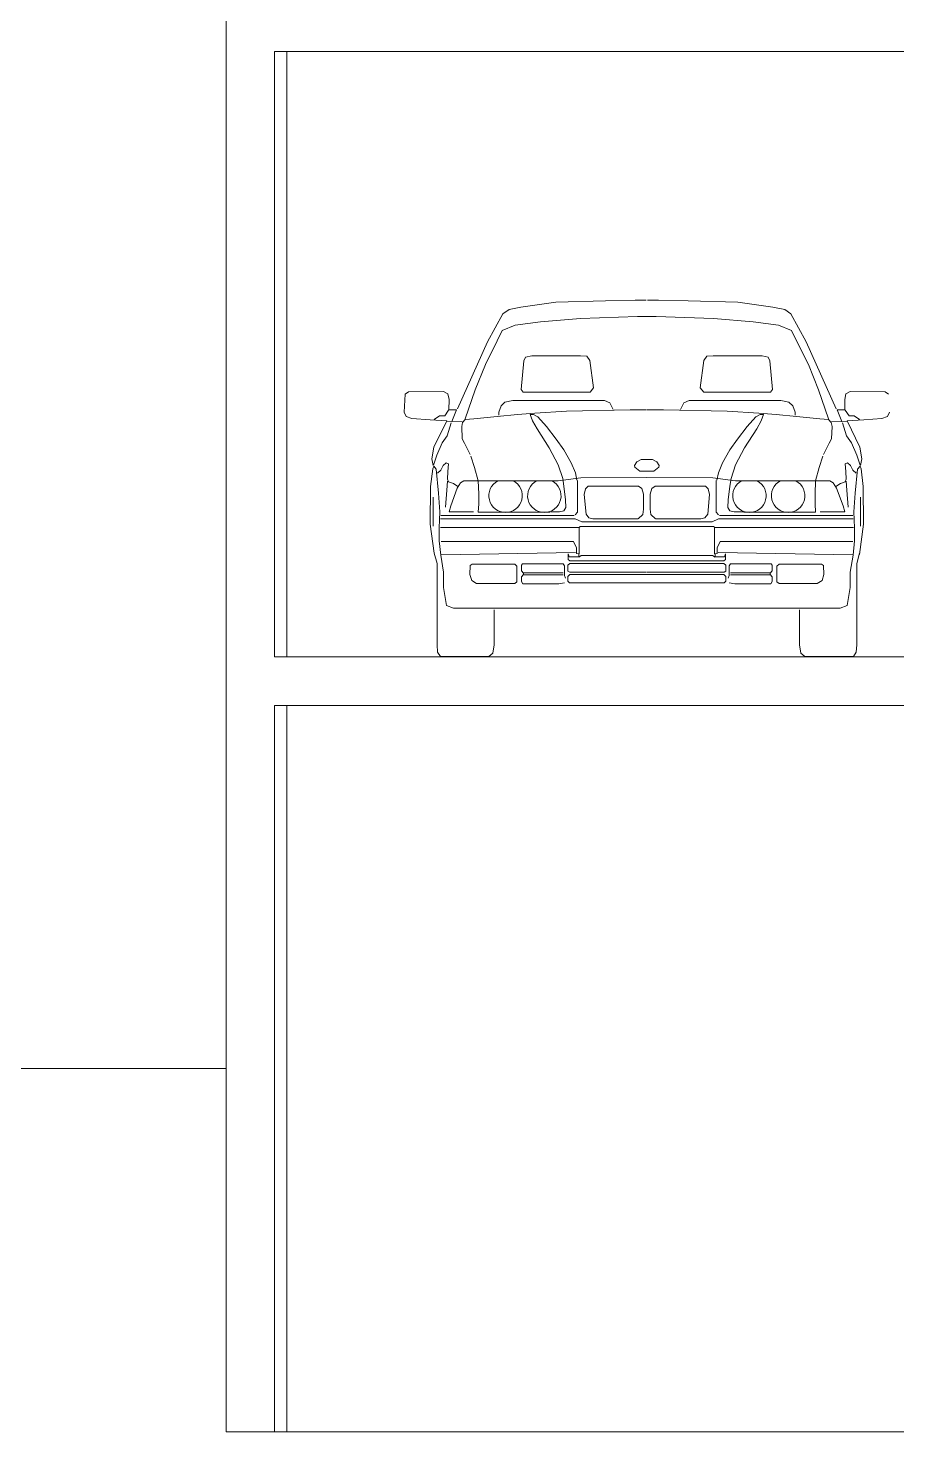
# Model space of a CAD drawing. Header units: metres. Extents: x -2 to 3328848, y -2 to 2725060.
# Drawn here: x 1663724.7 to 1663760.6, y 1363018.7 to 1363076.7 of the extents above; entities that cross this region are included whole.
import ezdxf

# ---------------------------------------------------------------- set-up
doc = ezdxf.new("R2010")
doc.units = ezdxf.units.M
doc.linetypes.add('0', pattern=[0])
doc.layers.get('0').update_dxf_attribs({"color": 253, "lineweight": 0})
doc.layers.add('CORTE123', color=253, linetype='Continuous', lineweight=0)
doc.layers.add('DIEN HOA', color=253, linetype='Continuous', lineweight=0)

msp = doc.modelspace()

# ---------------------------------------------------------------- linework, layer by layer
for p, q in [((1663732.859, 1363185.749), (1663732.859, 1363018.749)), ((1663767.872, 1363075.749), (1663734.859, 1363075.749)), ((1663734.859, 1363075.749), (1663734.859, 1363050.749)), ((1663735.359, 1363075.749), (1663735.359, 1363050.749)), ((1663767.872, 1363050.749), (1663734.859, 1363050.749)), ((1663856.859, 1363048.749), (1663734.859, 1363048.749)), ((1663734.859, 1363048.749), (1663734.859, 1363018.749)), ((1663735.359, 1363048.749), (1663735.359, 1363018.749)), ((1663952.859, 1363018.749), (1663732.859, 1363018.749)), ((1663952.859, 1363018.749), (1663732.859, 1363018.749))]:
    msp.add_line(p, q)
at = {"linetype": 'Continuous'}
msp.add_line((1663732.859, 1363018.749), (1663952.859, 1363018.749), dxfattribs=at)
at = {"layer": 'CORTE123', "linetype": '0', "ltscale": 0.004}
msp.add_line((1663732.859, 1363033.749), (1663686.797, 1363033.749), dxfattribs=at)
at = {"layer": 'DIEN HOA'}
for p, q in [((1663744.289, 1363064.918), (1663744.544, 1363065.092)), ((1663744.544, 1363065.092), (1663745.032, 1363065.196)), ((1663745.032, 1363065.196), (1663746.483, 1363065.393)), ((1663746.483, 1363065.393), (1663748.537, 1363065.451)), ((1663748.537, 1363065.451), (1663749.756, 1363065.475)), ((1663749.756, 1363065.475), (1663750.209, 1363065.475)), ((1663750.722, 1363065.475), (1663750.27, 1363065.475)), ((1663751.941, 1363065.451), (1663750.722, 1363065.475)), ((1663753.996, 1363065.393), (1663751.941, 1363065.451)), ((1663755.446, 1363065.196), (1663753.996, 1363065.393)), ((1663755.934, 1363065.092), (1663755.446, 1363065.196)), ((1663756.189, 1363064.918), (1663755.934, 1363065.092)), ((1663743.662, 1363063.754), (1663744.289, 1363064.918)), ((1663744.8, 1363064.454), (1663745.844, 1363064.582)), ((1663745.844, 1363064.582), (1663747.492, 1363064.721)), ((1663747.492, 1363064.721), (1663749.849, 1363064.802)), ((1663749.849, 1363064.802), (1663750.232, 1363064.802)), ((1663750.629, 1363064.802), (1663750.246, 1363064.802)), ((1663752.986, 1363064.721), (1663750.629, 1363064.802)), ((1663754.634, 1363064.582), (1663752.986, 1363064.721)), ((1663755.679, 1363064.454), (1663754.634, 1363064.582)), ((1663756.816, 1363063.754), (1663756.189, 1363064.918)), ((1663744.057, 1363063.801), (1663744.266, 1363064.222)), ((1663744.266, 1363064.222), (1663744.8, 1363064.454)), ((1663756.212, 1363064.222), (1663755.679, 1363064.454)), ((1663756.421, 1363063.801), (1663756.212, 1363064.222)), ((1663742.42, 1363060.99), (1663743.662, 1363063.754)), ((1663743.566, 1363062.825), (1663744.057, 1363063.801)), ((1663756.913, 1363062.825), (1663756.421, 1363063.801)), ((1663758.058, 1363060.99), (1663756.816, 1363063.754)), ((1663743.151, 1363061.778), (1663743.566, 1363062.825)), ((1663745.046, 1363061.791), (1663745.158, 1363062.978)), ((1663745.158, 1363062.978), (1663745.223, 1363063.132)), ((1663745.223, 1363063.132), (1663745.481, 1363063.188)), ((1663745.481, 1363063.188), (1663747.497, 1363063.188)), ((1663747.497, 1363063.188), (1663747.764, 1363063.164)), ((1663747.764, 1363063.164), (1663747.885, 1363062.994)), ((1663747.885, 1363062.994), (1663748.03, 1363061.864)), ((1663752.594, 1363062.994), (1663752.448, 1363061.864)), ((1663752.715, 1363063.164), (1663752.594, 1363062.994)), ((1663752.981, 1363063.188), (1663752.715, 1363063.164)), ((1663754.997, 1363063.188), (1663752.981, 1363063.188)), ((1663755.255, 1363063.132), (1663754.997, 1363063.188)), ((1663755.32, 1363062.978), (1663755.255, 1363063.132)), ((1663755.433, 1363061.791), (1663755.32, 1363062.978)), ((1663757.327, 1363061.778), (1663756.913, 1363062.825)), ((1663740.213, 1363060.853), (1663740.251, 1363061.599)), ((1663740.251, 1363061.599), (1663740.392, 1363061.696)), ((1663740.392, 1363061.696), (1663741.841, 1363061.704)), ((1663741.841, 1363061.704), (1663742.013, 1363061.614)), ((1663742.013, 1363061.614), (1663742.066, 1363061.375)), ((1663742.734, 1363060.584), (1663743.151, 1363061.778)), ((1663745.134, 1363061.679), (1663745.046, 1363061.791)), ((1663747.893, 1363061.679), (1663745.134, 1363061.679)), ((1663748.03, 1363061.864), (1663747.893, 1363061.679)), ((1663752.448, 1363061.864), (1663752.586, 1363061.679)), ((1663752.586, 1363061.679), (1663755.344, 1363061.679)), ((1663755.344, 1363061.679), (1663755.433, 1363061.791)), ((1663757.745, 1363060.584), (1663757.327, 1363061.778)), ((1663758.465, 1363061.614), (1663758.413, 1363061.375)), ((1663758.637, 1363061.704), (1663758.465, 1363061.614)), ((1663760.086, 1363061.696), (1663758.637, 1363061.704)), ((1663760.228, 1363061.599), (1663760.086, 1363061.696)), ((1663742.066, 1363061.375), (1663742.058, 1363060.95)), ((1663744.215, 1363061.114), (1663744.118, 1363060.856)), ((1663744.376, 1363061.267), (1663744.215, 1363061.114)), ((1663744.707, 1363061.34), (1663744.376, 1363061.267)), ((1663748.489, 1363061.34), (1663744.707, 1363061.34)), ((1663748.715, 1363061.235), (1663748.489, 1363061.34)), ((1663748.852, 1363060.961), (1663748.715, 1363061.235)), ((1663751.626, 1363060.961), (1663751.763, 1363061.235)), ((1663751.763, 1363061.235), (1663751.989, 1363061.34)), ((1663751.989, 1363061.34), (1663755.771, 1363061.34)), ((1663755.771, 1363061.34), (1663756.102, 1363061.267)), ((1663756.102, 1363061.267), (1663756.263, 1363061.114)), ((1663756.263, 1363061.114), (1663756.36, 1363060.856)), ((1663758.413, 1363061.375), (1663758.42, 1363060.95)), ((1663740.295, 1363060.681), (1663740.213, 1363060.853)), ((1663740.527, 1363060.599), (1663740.295, 1363060.681)), ((1663741.281, 1363060.539), (1663740.527, 1363060.599)), ((1663741.97, 1363060.494), (1663741.281, 1363060.539)), ((1663741.441, 1363059.415), (1663741.97, 1363060.494)), ((1663741.453, 1363060.547), (1663741.67, 1363060.711)), ((1663741.67, 1363060.711), (1663741.886, 1363060.711)), ((1663741.886, 1363060.711), (1663742.043, 1363060.935)), ((1663742.185, 1363060.472), (1663741.985, 1363060.487)), ((1663742.159, 1363060.42), (1663741.987, 1363059.878)), ((1663742.058, 1363060.95), (1663742.379, 1363060.95)), ((1663742.379, 1363060.95), (1663742.185, 1363060.472)), ((1663742.207, 1363060.465), (1663742.611, 1363060.457)), ((1663742.591, 1363060.259), (1663742.623, 1363060.43)), ((1663742.623, 1363060.43), (1663742.737, 1363060.56)), ((1663742.737, 1363060.56), (1663743.095, 1363060.584)), ((1663743.095, 1363060.584), (1663744.055, 1363060.682)), ((1663744.055, 1363060.682), (1663744.901, 1363060.755)), ((1663744.118, 1363060.856), (1663744.118, 1363060.727)), ((1663744.901, 1363060.755), (1663745.617, 1363060.82)), ((1663745.422, 1363060.755), (1663745.552, 1363060.763)), ((1663745.511, 1363060.503), (1663745.422, 1363060.755)), ((1663745.702, 1363060.166), (1663745.511, 1363060.503)), ((1663745.552, 1363060.763), (1663745.731, 1363060.657)), ((1663745.617, 1363060.82), (1663746.919, 1363060.901)), ((1663745.731, 1363060.657), (1663746.089, 1363060.27)), ((1663746.919, 1363060.901), (1663749.549, 1363060.958)), ((1663749.549, 1363060.958), (1663750.224, 1363060.958)), ((1663750.929, 1363060.958), (1663750.254, 1363060.958)), ((1663753.56, 1363060.901), (1663750.929, 1363060.958)), ((1663754.861, 1363060.82), (1663753.56, 1363060.901)), ((1663754.747, 1363060.657), (1663754.389, 1363060.27)), ((1663754.926, 1363060.763), (1663754.747, 1363060.657)), ((1663754.776, 1363060.166), (1663754.967, 1363060.503)), ((1663755.577, 1363060.755), (1663754.861, 1363060.82)), ((1663755.056, 1363060.755), (1663754.926, 1363060.763)), ((1663754.967, 1363060.503), (1663755.056, 1363060.755)), ((1663756.423, 1363060.682), (1663755.577, 1363060.755)), ((1663756.36, 1363060.856), (1663756.36, 1363060.727)), ((1663757.383, 1363060.584), (1663756.423, 1363060.682)), ((1663757.741, 1363060.56), (1663757.383, 1363060.584)), ((1663757.855, 1363060.43), (1663757.741, 1363060.56)), ((1663757.888, 1363060.259), (1663757.855, 1363060.43)), ((1663758.271, 1363060.465), (1663757.867, 1363060.457)), ((1663758.099, 1363060.95), (1663758.293, 1363060.472)), ((1663758.42, 1363060.95), (1663758.099, 1363060.95)), ((1663758.293, 1363060.472), (1663758.494, 1363060.487)), ((1663758.319, 1363060.42), (1663758.491, 1363059.878)), ((1663758.592, 1363060.711), (1663758.435, 1363060.935)), ((1663758.508, 1363060.494), (1663759.197, 1363060.539)), ((1663759.037, 1363059.415), (1663758.508, 1363060.494)), ((1663758.808, 1363060.711), (1663758.592, 1363060.711)), ((1663759.025, 1363060.547), (1663758.808, 1363060.711)), ((1663759.197, 1363060.539), (1663759.951, 1363060.599)), ((1663759.951, 1363060.599), (1663760.183, 1363060.681)), ((1663760.183, 1363060.681), (1663760.265, 1363060.853)), ((1663741.987, 1363059.878), (1663741.789, 1363059.595)), ((1663742.607, 1363059.754), (1663742.591, 1363060.259)), ((1663746.201, 1363059.379), (1663745.702, 1363060.166)), ((1663746.089, 1363060.27), (1663746.496, 1363059.738)), ((1663754.389, 1363060.27), (1663753.983, 1363059.738)), ((1663754.277, 1363059.379), (1663754.776, 1363060.166)), ((1663757.871, 1363059.754), (1663757.888, 1363060.259)), ((1663758.491, 1363059.878), (1663758.689, 1363059.595)), ((1663741.356, 1363058.93), (1663741.441, 1363059.415)), ((1663741.789, 1363059.595), (1663741.565, 1363059.087)), ((1663742.704, 1363059.575), (1663742.607, 1363059.754)), ((1663742.94, 1363059.103), (1663742.704, 1363059.575)), ((1663746.575, 1363058.685), (1663746.201, 1363059.379)), ((1663746.496, 1363059.738), (1663746.805, 1363059.299)), ((1663746.805, 1363059.299), (1663747.114, 1363058.762)), ((1663753.673, 1363059.299), (1663753.364, 1363058.762)), ((1663753.983, 1363059.738), (1663753.673, 1363059.299)), ((1663753.903, 1363058.685), (1663754.277, 1363059.379)), ((1663757.538, 1363059.103), (1663757.774, 1363059.575)), ((1663757.774, 1363059.575), (1663757.871, 1363059.754)), ((1663758.689, 1363059.595), (1663758.913, 1363059.087)), ((1663759.122, 1363058.93), (1663759.037, 1363059.415)), ((1663741.416, 1363058.654), (1663741.356, 1363058.93)), ((1663741.565, 1363059.087), (1663741.423, 1363058.669)), ((1663741.947, 1363058.771), (1663741.827, 1363058.66)), ((1663742.05, 1363058.728), (1663741.947, 1363058.771)), ((1663742.015, 1363058.403), (1663742.05, 1363058.728)), ((1663742.968, 1363059.043), (1663743.125, 1363058.578)), ((1663746.762, 1363058.124), (1663746.575, 1363058.685)), ((1663747.114, 1363058.762), (1663747.285, 1363058.355)), ((1663749.823, 1363058.809), (1663749.734, 1363058.651)), ((1663750.001, 1363058.898), (1663749.823, 1363058.809)), ((1663750.238, 1363058.898), (1663750.001, 1363058.898)), ((1663750.24, 1363058.898), (1663750.477, 1363058.898)), ((1663750.477, 1363058.898), (1663750.655, 1363058.809)), ((1663750.655, 1363058.809), (1663750.744, 1363058.651)), ((1663753.364, 1363058.762), (1663753.193, 1363058.355)), ((1663753.716, 1363058.124), (1663753.903, 1363058.685)), ((1663757.511, 1363059.043), (1663757.353, 1363058.578)), ((1663758.429, 1363058.728), (1663758.531, 1363058.771)), ((1663758.463, 1363058.403), (1663758.429, 1363058.728)), ((1663758.531, 1363058.771), (1663758.651, 1363058.66)), ((1663758.913, 1363059.087), (1663759.055, 1363058.669)), ((1663759.062, 1363058.654), (1663759.122, 1363058.93)), ((1663741.392, 1363058.521), (1663741.303, 1363057.787)), ((1663741.432, 1363058.631), (1663741.392, 1363058.521)), ((1663741.541, 1363058.502), (1663741.432, 1363058.631)), ((1663741.63, 1363057.509), (1663741.541, 1363058.502)), ((1663741.733, 1363058.463), (1663741.587, 1363058.335)), ((1663741.827, 1363058.66), (1663741.733, 1363058.463)), ((1663742.007, 1363058.095), (1663742.015, 1363058.403)), ((1663742.041, 1363057.984), (1663742.007, 1363058.095)), ((1663743.125, 1363058.578), (1663743.276, 1363058.015)), ((1663747.509, 1363058.138), (1663746.579, 1363058.018)), ((1663746.807, 1363057.803), (1663746.762, 1363058.124)), ((1663747.285, 1363058.355), (1663747.35, 1363058.055)), ((1663750.239, 1363058.162), (1663747.509, 1363058.138)), ((1663749.734, 1363058.651), (1663749.744, 1363058.592)), ((1663749.744, 1363058.592), (1663749.951, 1363058.424)), ((1663749.951, 1363058.424), (1663750.239, 1363058.424)), ((1663750.527, 1363058.424), (1663750.239, 1363058.424)), ((1663750.239, 1363058.162), (1663752.969, 1363058.138)), ((1663750.734, 1363058.592), (1663750.527, 1363058.424)), ((1663750.744, 1363058.651), (1663750.734, 1363058.592)), ((1663752.969, 1363058.138), (1663753.899, 1363058.018)), ((1663753.193, 1363058.355), (1663753.128, 1363058.055)), ((1663753.672, 1363057.803), (1663753.716, 1363058.124)), ((1663757.353, 1363058.578), (1663757.203, 1363058.015)), ((1663758.437, 1363057.984), (1663758.471, 1363058.095)), ((1663758.471, 1363058.095), (1663758.463, 1363058.403)), ((1663758.651, 1363058.66), (1663758.745, 1363058.463)), ((1663758.745, 1363058.463), (1663758.891, 1363058.335)), ((1663758.848, 1363057.509), (1663758.937, 1363058.502)), ((1663758.937, 1363058.502), (1663759.046, 1363058.631)), ((1663759.046, 1363058.631), (1663759.086, 1363058.521)), ((1663759.086, 1363058.521), (1663759.175, 1363057.787)), ((1663741.303, 1363057.787), (1663741.283, 1363056.229)), ((1663741.69, 1363056.735), (1663741.63, 1363057.509)), ((1663741.973, 1363057.642), (1663741.921, 1363056.931)), ((1663742.007, 1363058.009), (1663741.973, 1363057.642)), ((1663742.247, 1363057.907), (1663742.041, 1363057.984)), ((1663742.404, 1363057.722), (1663742.134, 1363056.986)), ((1663742.426, 1363057.787), (1663742.247, 1363057.907)), ((1663742.539, 1363057.94), (1663742.404, 1363057.722)), ((1663742.675, 1363058.018), (1663742.539, 1363057.94)), ((1663746.579, 1363058.018), (1663742.675, 1363058.018)), ((1663743.276, 1363058.015), (1663743.291, 1363057.482)), ((1663746.878, 1363057.243), (1663746.807, 1363057.803)), ((1663747.37, 1363057.01), (1663747.37, 1363058.028)), ((1663747.647, 1363057.455), (1663747.707, 1363057.692)), ((1663747.707, 1363057.692), (1663747.815, 1363057.801)), ((1663747.815, 1363057.801), (1663749.892, 1363057.801)), ((1663749.892, 1363057.801), (1663750.03, 1363057.702)), ((1663750.03, 1363057.702), (1663750.1, 1363057.465)), ((1663750.448, 1363057.702), (1663750.378, 1363057.465)), ((1663750.586, 1363057.801), (1663750.448, 1363057.702)), ((1663752.663, 1363057.801), (1663750.586, 1363057.801)), ((1663752.772, 1363057.692), (1663752.663, 1363057.801)), ((1663752.831, 1363057.455), (1663752.772, 1363057.692)), ((1663753.108, 1363057.01), (1663753.108, 1363058.028)), ((1663753.6, 1363057.243), (1663753.672, 1363057.803)), ((1663753.899, 1363058.018), (1663757.804, 1363058.018)), ((1663757.203, 1363058.015), (1663757.188, 1363057.482)), ((1663757.804, 1363058.018), (1663757.939, 1363057.94)), ((1663757.939, 1363057.94), (1663758.074, 1363057.722)), ((1663758.052, 1363057.787), (1663758.232, 1363057.907)), ((1663758.074, 1363057.722), (1663758.344, 1363056.986)), ((1663758.232, 1363057.907), (1663758.437, 1363057.984)), ((1663758.471, 1363058.009), (1663758.506, 1363057.642)), ((1663758.506, 1363057.642), (1663758.557, 1363056.931)), ((1663758.788, 1363056.735), (1663758.848, 1363057.509)), ((1663759.175, 1363057.787), (1663759.195, 1363056.229)), ((1663741.416, 1363057.351), (1663741.416, 1363056.144)), ((1663742.134, 1363056.986), (1663742.066, 1363056.738)), ((1663743.291, 1363057.069), (1663743.268, 1363056.731)), ((1663743.291, 1363057.482), (1663743.291, 1363057.069)), ((1663746.896, 1363056.913), (1663746.878, 1363057.243)), ((1663747.38, 1363056.734), (1663747.37, 1363057.01)), ((1663747.726, 1363056.645), (1663747.647, 1363057.455)), ((1663750.1, 1363057.465), (1663750.1, 1363056.852)), ((1663750.378, 1363057.465), (1663750.378, 1363056.852)), ((1663752.752, 1363056.645), (1663752.831, 1363057.455)), ((1663753.098, 1363056.734), (1663753.108, 1363057.01)), ((1663753.582, 1363056.913), (1663753.6, 1363057.243)), ((1663757.188, 1363057.482), (1663757.188, 1363057.069)), ((1663757.188, 1363057.069), (1663757.21, 1363056.731)), ((1663758.344, 1363056.986), (1663758.412, 1363056.738)), ((1663759.062, 1363057.351), (1663759.062, 1363056.144)), ((1663741.658, 1363056.087), (1663741.69, 1363056.735)), ((1663747.281, 1363056.447), (1663741.719, 1363056.447)), ((1663747.242, 1363056.595), (1663741.726, 1363056.595)), ((1663742.066, 1363056.738), (1663743.073, 1363056.738)), ((1663743.268, 1363056.731), (1663746.243, 1363056.731)), ((1663746.281, 1363056.744), (1663746.628, 1363056.744)), ((1663746.628, 1363056.744), (1663746.807, 1363056.789)), ((1663746.807, 1363056.789), (1663746.896, 1363056.913)), ((1663747.281, 1363056.615), (1663747.38, 1363056.734)), ((1663747.548, 1363056.328), (1663747.281, 1363056.447)), ((1663747.845, 1363056.496), (1663747.726, 1363056.645)), ((1663748.013, 1363056.457), (1663747.845, 1363056.496)), ((1663749.862, 1363056.457), (1663748.013, 1363056.457)), ((1663750.07, 1363056.625), (1663749.882, 1363056.457)), ((1663750.1, 1363056.852), (1663750.07, 1363056.625)), ((1663750.378, 1363056.852), (1663750.408, 1363056.625)), ((1663750.408, 1363056.625), (1663750.596, 1363056.457)), ((1663750.616, 1363056.457), (1663752.465, 1363056.457)), ((1663752.465, 1363056.457), (1663752.633, 1363056.496)), ((1663752.633, 1363056.496), (1663752.752, 1363056.645)), ((1663752.93, 1363056.328), (1663753.197, 1363056.447)), ((1663753.197, 1363056.615), (1663753.098, 1363056.734)), ((1663753.197, 1363056.447), (1663758.759, 1363056.447)), ((1663753.236, 1363056.595), (1663758.752, 1363056.595)), ((1663753.672, 1363056.789), (1663753.582, 1363056.913)), ((1663753.85, 1363056.744), (1663753.672, 1363056.789)), ((1663754.197, 1363056.744), (1663753.85, 1363056.744)), ((1663757.21, 1363056.731), (1663754.235, 1363056.731)), ((1663758.412, 1363056.738), (1663757.405, 1363056.738)), ((1663758.82, 1363056.087), (1663758.788, 1363056.735)), ((1663741.283, 1363056.229), (1663741.452, 1363055.038)), ((1663741.658, 1363055.545), (1663741.658, 1363056.087)), ((1663741.708, 1363056.1), (1663747.438, 1363056.1)), ((1663747.438, 1363056.1), (1663747.438, 1363055.012)), ((1663747.489, 1363056.141), (1663747.45, 1363056.111)), ((1663750.239, 1363056.141), (1663747.489, 1363056.141)), ((1663750.239, 1363056.328), (1663747.548, 1363056.328)), ((1663750.239, 1363056.328), (1663752.93, 1363056.328)), ((1663750.239, 1363056.141), (1663752.989, 1363056.141)), ((1663752.989, 1363056.141), (1663753.029, 1363056.111)), ((1663753.04, 1363056.1), (1663753.04, 1363055.012)), ((1663758.77, 1363056.1), (1663753.04, 1363056.1)), ((1663758.82, 1363055.545), (1663758.82, 1363056.087)), ((1663759.195, 1363056.229), (1663759.017, 1363054.975)), ((1663741.722, 1363054.958), (1663741.658, 1363055.545)), ((1663747.209, 1363055.522), (1663741.737, 1363055.522)), ((1663747.338, 1363055.255), (1663747.209, 1363055.522)), ((1663747.338, 1363055.026), (1663747.338, 1363055.255)), ((1663753.14, 1363055.255), (1663753.269, 1363055.522)), ((1663753.14, 1363055.026), (1663753.14, 1363055.255)), ((1663753.269, 1363055.522), (1663758.742, 1363055.522)), ((1663758.756, 1363054.958), (1663758.82, 1363055.545)), ((1663741.452, 1363055.038), (1663741.571, 1363054.612)), ((1663741.571, 1363054.612), (1663741.571, 1363051.248)), ((1663741.841, 1363054.245), (1663741.722, 1363054.958)), ((1663741.737, 1363054.969), (1663747.295, 1363055.055)), ((1663746.988, 1363055.005), (1663747.036, 1363054.888)), ((1663746.988, 1363054.779), (1663746.988, 1363055.005)), ((1663747.06, 1363054.722), (1663746.988, 1363054.779)), ((1663747.036, 1363054.888), (1663747.415, 1363054.888)), ((1663750.239, 1363054.722), (1663747.06, 1363054.722)), ((1663747.438, 1363055.012), (1663747.338, 1363055.026)), ((1663747.424, 1363054.998), (1663747.424, 1363054.869)), ((1663747.424, 1363054.869), (1663747.524, 1363054.944)), ((1663747.524, 1363054.944), (1663750.239, 1363054.944)), ((1663752.954, 1363054.944), (1663750.239, 1363054.944)), ((1663750.239, 1363054.722), (1663753.418, 1363054.722)), ((1663753.054, 1363054.869), (1663752.954, 1363054.944)), ((1663753.04, 1363055.012), (1663753.14, 1363055.026)), ((1663753.054, 1363054.998), (1663753.054, 1363054.869)), ((1663753.442, 1363054.888), (1663753.063, 1363054.888)), ((1663758.742, 1363054.969), (1663753.183, 1363055.055)), ((1663753.418, 1363054.722), (1663753.491, 1363054.779)), ((1663753.491, 1363055.005), (1663753.442, 1363054.888)), ((1663753.491, 1363054.779), (1663753.491, 1363055.005)), ((1663758.637, 1363054.245), (1663758.756, 1363054.958)), ((1663759.026, 1363055.038), (1663758.907, 1363054.612)), ((1663758.907, 1363054.612), (1663758.907, 1363051.248)), ((1663741.841, 1363053.616), (1663741.841, 1363054.245)), ((1663742.939, 1363054.529), (1663742.931, 1363054.15)), ((1663742.931, 1363054.15), (1663743.003, 1363053.9)), ((1663743.019, 1363054.577), (1663742.939, 1363054.529)), ((1663744.778, 1363054.577), (1663743.019, 1363054.577)), ((1663744.874, 1363054.497), (1663744.778, 1363054.577)), ((1663744.874, 1363053.844), (1663744.874, 1363054.497)), ((1663745.108, 1363054.594), (1663745.06, 1363054.537)), ((1663745.06, 1363054.537), (1663745.06, 1363054.303)), ((1663745.06, 1363054.303), (1663745.141, 1363054.207)), ((1663745.141, 1363054.15), (1663745.06, 1363054.062)), ((1663745.06, 1363054.062), (1663745.06, 1363053.86)), ((1663746.786, 1363054.594), (1663745.108, 1363054.594)), ((1663745.141, 1363054.207), (1663745.141, 1363054.15)), ((1663746.778, 1363054.223), (1663745.157, 1363054.223)), ((1663746.778, 1363054.142), (1663745.157, 1363054.142)), ((1663746.834, 1363054.513), (1663746.786, 1363054.594)), ((1663746.834, 1363054.118), (1663746.834, 1363054.513)), ((1663746.875, 1363053.997), (1663746.834, 1363054.118)), ((1663747.06, 1363054.61), (1663746.979, 1363054.537)), ((1663746.979, 1363054.537), (1663746.979, 1363054.295)), ((1663746.979, 1363054.295), (1663747.052, 1363054.247)), ((1663747.06, 1363054.15), (1663746.979, 1363054.07)), ((1663746.979, 1363054.07), (1663746.979, 1363053.876)), ((1663747.052, 1363054.247), (1663750.222, 1363054.247)), ((1663750.239, 1363054.61), (1663747.06, 1363054.61)), ((1663750.239, 1363054.15), (1663747.06, 1363054.15)), ((1663750.239, 1363054.61), (1663753.418, 1363054.61)), ((1663750.239, 1363054.15), (1663753.418, 1363054.15)), ((1663753.426, 1363054.247), (1663750.256, 1363054.247)), ((1663753.418, 1363054.61), (1663753.499, 1363054.537)), ((1663753.418, 1363054.15), (1663753.499, 1363054.07)), ((1663753.499, 1363054.295), (1663753.426, 1363054.247)), ((1663753.499, 1363054.537), (1663753.499, 1363054.295)), ((1663753.499, 1363054.07), (1663753.499, 1363053.876)), ((1663753.604, 1363053.997), (1663753.644, 1363054.118)), ((1663753.644, 1363054.513), (1663753.692, 1363054.594)), ((1663753.644, 1363054.118), (1663753.644, 1363054.513)), ((1663753.692, 1363054.594), (1663755.37, 1363054.594)), ((1663753.7, 1363054.223), (1663755.321, 1363054.223)), ((1663753.7, 1363054.142), (1663755.321, 1363054.142)), ((1663755.418, 1363054.303), (1663755.338, 1363054.207)), ((1663755.338, 1363054.207), (1663755.338, 1363054.15)), ((1663755.338, 1363054.15), (1663755.418, 1363054.062)), ((1663755.37, 1363054.594), (1663755.418, 1363054.537)), ((1663755.418, 1363054.537), (1663755.418, 1363054.303)), ((1663755.418, 1363054.062), (1663755.418, 1363053.86)), ((1663755.604, 1363054.497), (1663755.7, 1363054.577)), ((1663755.604, 1363053.844), (1663755.604, 1363054.497)), ((1663755.7, 1363054.577), (1663757.459, 1363054.577)), ((1663757.459, 1363054.577), (1663757.539, 1363054.529)), ((1663757.547, 1363054.15), (1663757.475, 1363053.9)), ((1663757.539, 1363054.529), (1663757.547, 1363054.15)), ((1663758.637, 1363053.616), (1663758.637, 1363054.245)), ((1663741.96, 1363052.868), (1663741.841, 1363053.616)), ((1663743.003, 1363053.9), (1663743.205, 1363053.787)), ((1663743.205, 1363053.787), (1663744.778, 1363053.787)), ((1663744.778, 1363053.787), (1663744.874, 1363053.844)), ((1663745.06, 1363053.86), (1663745.116, 1363053.763)), ((1663745.116, 1363053.763), (1663746.6, 1363053.763)), ((1663746.6, 1363053.763), (1663746.834, 1363053.804)), ((1663746.979, 1363053.876), (1663747.044, 1363053.804)), ((1663747.044, 1363053.804), (1663750.239, 1363053.804)), ((1663753.434, 1363053.804), (1663750.239, 1363053.804)), ((1663753.499, 1363053.876), (1663753.434, 1363053.804)), ((1663753.878, 1363053.763), (1663753.644, 1363053.804)), ((1663755.362, 1363053.763), (1663753.878, 1363053.763)), ((1663755.418, 1363053.86), (1663755.362, 1363053.763)), ((1663755.7, 1363053.787), (1663755.604, 1363053.844)), ((1663757.273, 1363053.787), (1663755.7, 1363053.787)), ((1663757.475, 1363053.9), (1663757.273, 1363053.787)), ((1663758.518, 1363052.868), (1663758.637, 1363053.616)), ((1663742.247, 1363052.759), (1663741.96, 1363052.868)), ((1663750.239, 1363052.759), (1663742.247, 1363052.759)), ((1663743.937, 1363051.248), (1663743.937, 1363052.69)), ((1663750.239, 1363052.759), (1663758.231, 1363052.759)), ((1663756.541, 1363051.248), (1663756.541, 1363052.69)), ((1663758.231, 1363052.759), (1663758.518, 1363052.868)), ((1663741.571, 1363051.248), (1663741.594, 1363050.948)), ((1663743.88, 1363050.905), (1663743.937, 1363051.248)), ((1663756.598, 1363050.905), (1663756.541, 1363051.248)), ((1663758.907, 1363051.248), (1663758.884, 1363050.948)), ((1663741.594, 1363050.948), (1663741.708, 1363050.763)), ((1663741.708, 1363050.763), (1663743.708, 1363050.763)), ((1663743.708, 1363050.763), (1663743.88, 1363050.905)), ((1663756.77, 1363050.763), (1663756.598, 1363050.905)), ((1663758.77, 1363050.763), (1663756.77, 1363050.763)), ((1663758.884, 1363050.948), (1663758.77, 1363050.763))]:
    msp.add_line(p, q, dxfattribs=at)
for centre in [(1663744.402, 1363057.406), (1663746.003, 1363057.406), (1663754.476, 1363057.406), (1663756.076, 1363057.406)]:
    msp.add_arc(centre, 0.691, 117.70376, 62.29624, dxfattribs=at)

doc.saveas('drawing.dxf')
